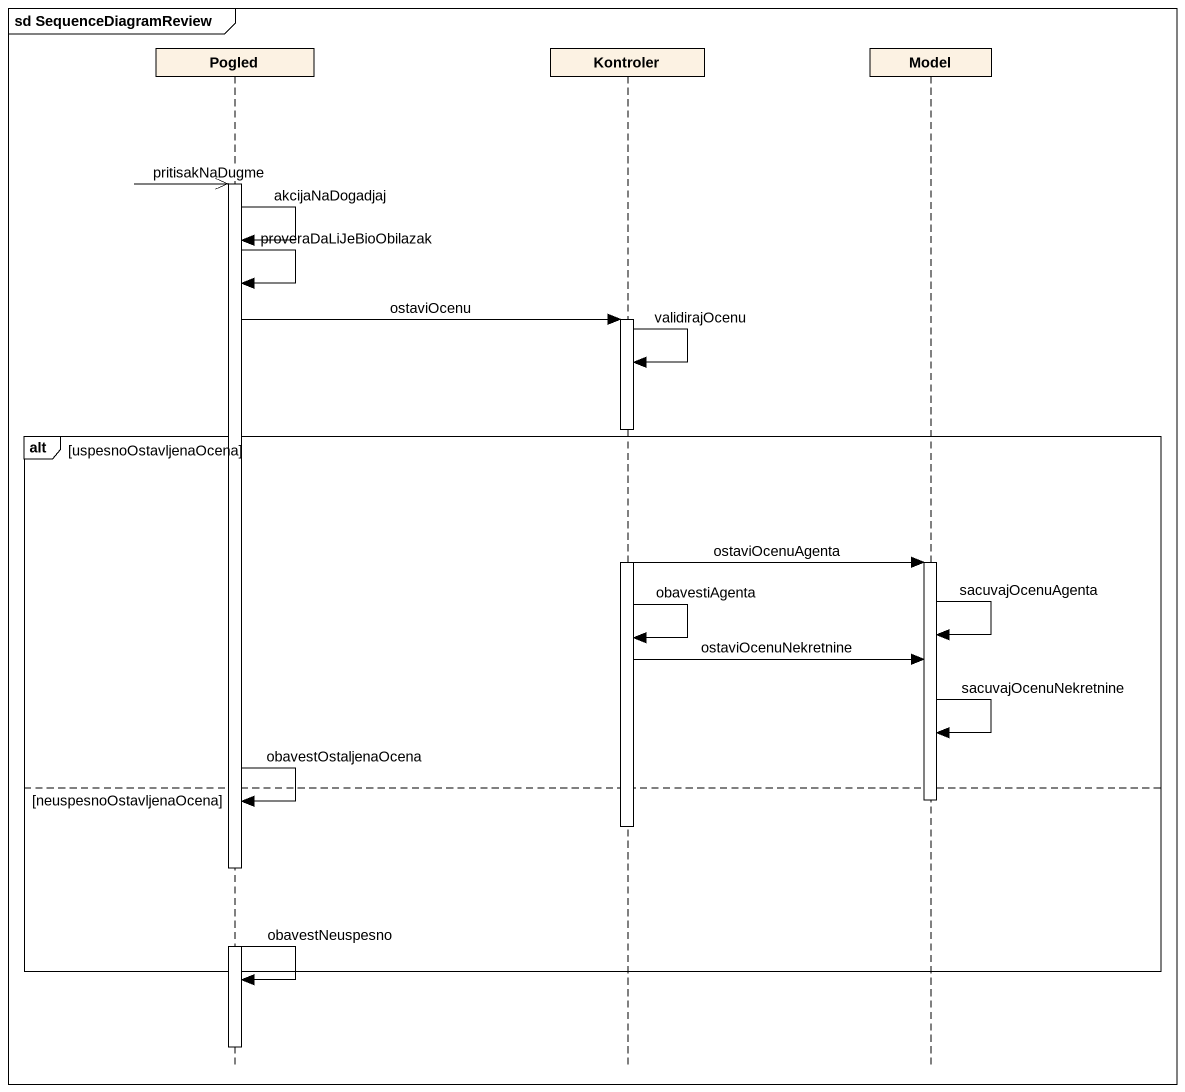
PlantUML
@startuml
mainframe sd SequenceDiagramReview
hide footbox
participant Pogled
participant Kontroler
participant Model

Pogled ->> Pogled : pritisakNaDugme
activate Pogled
Pogled -> Pogled : akcijaNaDogadjaj
Pogled -> Pogled : proveraDaLiJeBioObilazak
Pogled -> Kontroler : ostaviOcenu
activate Kontroler
Kontroler -> Kontroler : validirajOcenu
alt uspesnoOstavljenaOcena
  Kontroler -> Model : ostaviOcenuAgenta
  activate Model
  Model -> Model : sacuvajOcenuAgenta
  Kontroler -> Kontroler : obavestiAgenta
  Kontroler -> Model : ostaviOcenuNekretnine
  Model -> Model : sacuvajOcenuNekretnine
else neuspesnoOstavljenaOcena
  deactivate Model
  Pogled -> Pogled : obavestOstaljenaOcena
  deactivate Kontroler
end
Pogled -> Pogled : obavestNeuspesno
deactivate Pogled
@enduml
